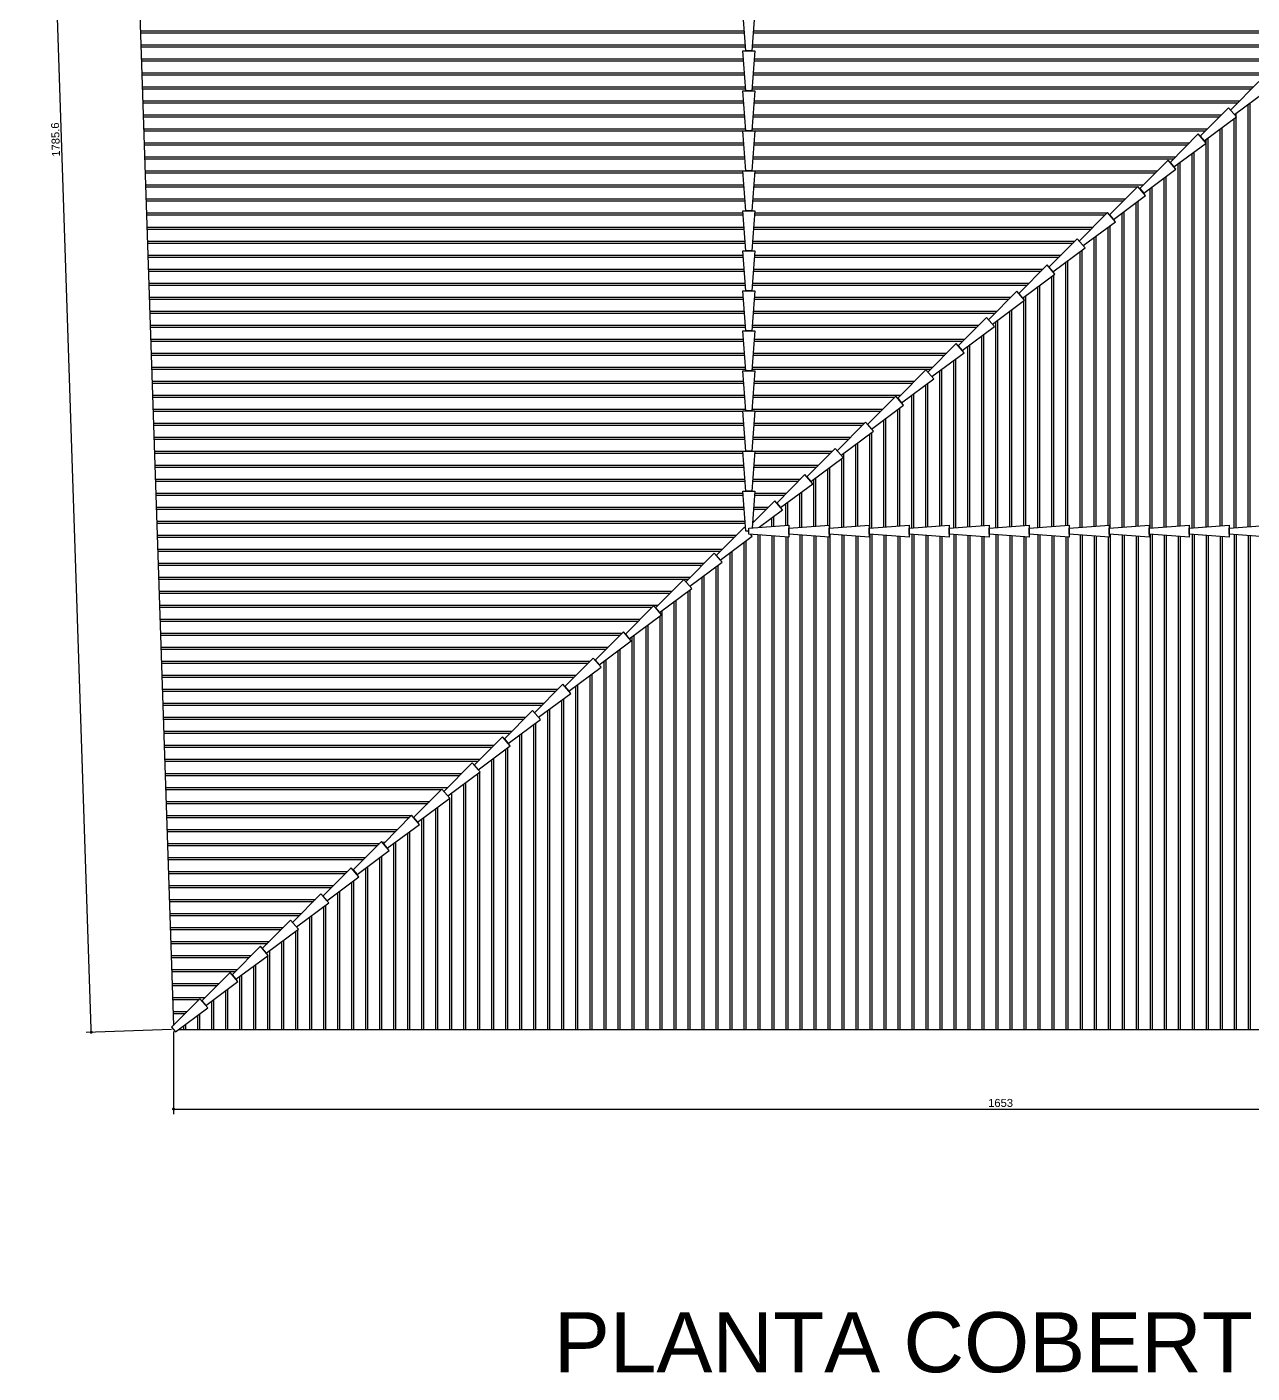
# Model space of a CAD drawing. Extents: x 18300 to 45581, y 436 to 7791.
# Drawn here: x 30165 to 31390, y 5352 to 6697 of the extents above; entities that cross this region are included whole.
import ezdxf

# ---------------------------------------------------------------- set-up
doc = ezdxf.new("R2010")
doc.units = 0
doc.header["$PDMODE"] = 35
doc.layers.get('0').update_dxf_attribs({"linetype": 'CONTINUOUS'})
doc.layers.get('DEFPOINTS').update_dxf_attribs({"linetype": 'CONTINUOUS'})
doc.layers.add('COTA', color=7, linetype='CONTINUOUS')
doc.layers.add('PAREDE_FINA', color=7, linetype='CONTINUOUS')
doc.styles.add('TEXTO', font='ARIAL.TTF')
doc.dimstyles.new('COTA', dxfattribs={"dimtxt": 8, "dimasz": 3, "dimexe": 5, "dimexo": 2, "dimgap": 2, "dimtad": 1, "dimdec": 1, "dimzin": 9, "dimdsep": 46, "dimtxsty": 'TEXTO', "dimblk1": 'DOT', "dimblk2": 'DOT', "dimsah": 1, "dimcen": 0, "dimclrd": 256, "dimclre": 256, "dimclrt": 256, "dimadec": 0, "dimazin": 0, "dimtfac": 0.06, "dimtdec": 1, "dimtmove": 0, "dimatfit": 3, "dimldrblk": 'DOT', "dimfxl": 1, "dimtolj": 1, "dimtzin": 0, "dimarcsym": 0})

# ---------------------------------------------------------------- blocks, each defined once
blk = doc.blocks.new('_DOT')
at = {"color": 0, "linetype": 'ByBlock'}
blk.add_line((-0.5, 0), (-1, 0), dxfattribs=at)
at = {"color": 0, "linetype": 'ByBlock', "const_width": 0.5}
blk.add_lwpolyline([(-0.25, 0, 1), (0.25, 0, 1)], format="xyb", close=True, dxfattribs=at)
blk = doc.blocks.new('*D202')
at = {"layer": 'COTA', "lineweight": -2}
for p, q in [((30312, 5693.3), (30312, 5610.7)), ((31965, 5700.9), (31965, 5610.7)), ((30315, 5615.7), (31962, 5615.7))]:
    blk.add_line(p, q, dxfattribs=at)
at = {"layer": 'DEFPOINTS', "color": 0}
for p in [(30312, 5695.3), (31965, 5702.9), (31965, 5615.7)]:
    blk.add_point(p, dxfattribs=at)
at = {"layer": 'COTA', "lineweight": -2, "xscale": 3, "yscale": 3, "zscale": 3, "rotation": 180}
blk.add_blockref('_DOT', (30312, 5615.7), dxfattribs=at)
at = {"layer": 'COTA', "lineweight": -2, "xscale": 3, "yscale": 3, "zscale": 3}
blk.add_blockref('_DOT', (31965, 5615.7), dxfattribs=at)
at = {"layer": 'COTA', "insert": (31138.5, 5621.8), "char_height": 8, "attachment_point": 5, "style": 'TEXTO'}
blk.add_mtext('\\A1;1653', dxfattribs=at)
blk = doc.blocks.new('*D203')
at = {"layer": 'COTA', "lineweight": -2}
for p, q in [((30250.6, 7479.8), (30165.5, 7477)), ((30229.7, 5695.5), (30170.6, 7474.1)), ((30310, 5695.2), (30224.8, 5692.4))]:
    blk.add_line(p, q, dxfattribs=at)
at = {"layer": 'DEFPOINTS', "color": 0}
for p in [(30170.5, 7477.1), (30252.6, 7479.9), (30312, 5695.3)]:
    blk.add_point(p, dxfattribs=at)
at = {"layer": 'COTA', "lineweight": -2, "xscale": 3, "yscale": 3, "zscale": 3}
for p, rotation in [((30170.5, 7477.1), 91.9039525361612), ((30229.8, 5692.5), 271.9039525361612)]:
    blk.add_blockref('_DOT', p, dxfattribs=dict(at, rotation=rotation))
at = {"layer": 'COTA', "insert": (30194.1, 6584.6), "char_height": 8, "attachment_point": 5, "rotation": 91.904, "style": 'TEXTO'}
blk.add_mtext('\\A1;1785.6', dxfattribs=at)

msp = doc.modelspace()

# ---------------------------------------------------------------- linework, layer by layer
at = {"layer": 'PAREDE_FINA', "ltscale": 0.5}
for points in [[(31455.16, 7413.61), (30928.79, 7415.35), (30927.75, 7463.9), (30252.65, 7479.85), (30311.84, 5699.39)], [(30316.99, 5695.28), (31956.4, 5695.28)]]:
    msp.add_lwpolyline(points, dxfattribs=at)
at = {"layer": 'PAREDE_FINA'}
for points in [[(30893.03, 6713.36), (30890.03, 6673.36), (30884.03, 6673.36), (30881.03, 6713.36), (30893.03, 6713.36)], [(30893.03, 6673.36), (30890.03, 6633.36), (30884.03, 6633.36), (30881.03, 6673.36), (30893.03, 6673.36)], [(30893.03, 6633.36), (30890.03, 6593.36), (30884.03, 6593.36), (30881.03, 6633.36), (30893.03, 6633.36)], [(31396.52, 6642.58), (31368.25, 6614.13), (31372.18, 6609.59), (31404.38, 6633.51), (31396.52, 6642.58)], [(31366.29, 6616.4), (31338.02, 6587.94), (31341.95, 6583.4), (31374.15, 6607.33), (31366.29, 6616.4)], [(30893.03, 6593.36), (30890.03, 6553.36), (30884.03, 6553.36), (30881.03, 6593.36), (30893.03, 6593.36)], [(31336.05, 6590.21), (31307.78, 6561.75), (31311.71, 6557.22), (31343.91, 6581.14), (31336.05, 6590.21)], [(30893.03, 6553.36), (30890.03, 6513.36), (30884.03, 6513.36), (30881.03, 6553.36), (30893.03, 6553.36)], [(31305.82, 6564.02), (31277.55, 6535.56), (31281.47, 6531.03), (31313.67, 6554.95), (31305.82, 6564.02)], [(31275.58, 6537.83), (31247.31, 6509.38), (31251.24, 6504.84), (31283.44, 6528.76), (31275.58, 6537.83)], [(30893.03, 6513.36), (30890.03, 6473.36), (30884.03, 6473.36), (30881.03, 6513.36), (30893.03, 6513.36)], [(31245.35, 6511.64), (31217.08, 6483.19), (31221, 6478.65), (31253.2, 6502.57), (31245.35, 6511.64)], [(31215.11, 6485.46), (31186.84, 6457), (31190.77, 6452.47), (31222.97, 6476.39), (31215.11, 6485.46)], [(30893.03, 6473.36), (30890.03, 6433.36), (30884.03, 6433.36), (30881.03, 6473.36), (30893.03, 6473.36)], [(31184.88, 6459.27), (31156.6, 6430.81), (31160.53, 6426.28), (31192.73, 6450.2), (31184.88, 6459.27)], [(30893.03, 6433.36), (30890.03, 6393.36), (30884.03, 6393.36), (30881.03, 6433.36), (30893.03, 6433.36)], [(31154.64, 6433.08), (31126.37, 6404.62), (31130.3, 6400.09), (31162.5, 6424.01), (31154.64, 6433.08)], [(31124.4, 6406.89), (31096.13, 6378.44), (31100.06, 6373.9), (31132.26, 6397.82), (31124.4, 6406.89)], [(30893.03, 6393.36), (30890.03, 6353.36), (30884.03, 6353.36), (30881.03, 6393.36), (30893.03, 6393.36)], [(31094.17, 6380.7), (31065.9, 6352.25), (31069.83, 6347.71), (31102.03, 6371.63), (31094.17, 6380.7)], [(30893.03, 6353.36), (30890.03, 6313.36), (30884.03, 6313.36), (30881.03, 6353.36), (30893.03, 6353.36)], [(31063.93, 6354.52), (31035.66, 6326.06), (31039.59, 6321.53), (31071.79, 6345.45), (31063.93, 6354.52)], [(31033.7, 6328.33), (31005.43, 6299.87), (31009.35, 6295.34), (31041.55, 6319.26), (31033.7, 6328.33)], [(30893.03, 6313.36), (30890.03, 6273.36), (30884.03, 6273.36), (30881.03, 6313.36), (30893.03, 6313.36)], [(31003.46, 6302.14), (30975.19, 6273.68), (30979.12, 6269.15), (31011.32, 6293.07), (31003.46, 6302.14)], [(30893.03, 6273.36), (30890.03, 6233.36), (30884.03, 6233.36), (30881.03, 6273.36), (30893.03, 6273.36)], [(30973.23, 6275.95), (30944.96, 6247.5), (30948.88, 6242.96), (30981.08, 6266.88), (30973.23, 6275.95)], [(30942.99, 6249.76), (30914.72, 6221.31), (30918.65, 6216.77), (30950.85, 6240.69), (30942.99, 6249.76)], [(30927.03, 6187.36), (30887.03, 6190.36), (30887.03, 6196.36), (30927.03, 6199.36), (30927.03, 6187.36)], [(30967.03, 6187.36), (30927.03, 6190.36), (30927.03, 6196.36), (30967.03, 6199.36), (30967.03, 6187.36)], [(31007.03, 6187.36), (30967.03, 6190.36), (30967.03, 6196.36), (31007.03, 6199.36), (31007.03, 6187.36)], [(31047.03, 6187.36), (31007.03, 6190.36), (31007.03, 6196.36), (31047.03, 6199.36), (31047.03, 6187.36)], [(31087.03, 6187.36), (31047.03, 6190.36), (31047.03, 6196.36), (31087.03, 6199.36), (31087.03, 6187.36)], [(31127.03, 6187.36), (31087.03, 6190.36), (31087.03, 6196.36), (31127.03, 6199.36), (31127.03, 6187.36)], [(31167.03, 6187.36), (31127.03, 6190.36), (31127.03, 6196.36), (31167.03, 6199.36), (31167.03, 6187.36)], [(31207.03, 6187.36), (31167.03, 6190.36), (31167.03, 6196.36), (31207.03, 6199.36), (31207.03, 6187.36)], [(31247.03, 6187.36), (31207.03, 6190.36), (31207.03, 6196.36), (31247.03, 6199.36), (31247.03, 6187.36)], [(31287.03, 6187.36), (31247.03, 6190.36), (31247.03, 6196.36), (31287.03, 6199.36), (31287.03, 6187.36)], [(31327.03, 6187.36), (31287.03, 6190.36), (31287.03, 6196.36), (31327.03, 6199.36), (31327.03, 6187.36)], [(31367.03, 6187.36), (31327.03, 6190.36), (31327.03, 6196.36), (31367.03, 6199.36), (31367.03, 6187.36)], [(31407.03, 6187.36), (31367.03, 6190.36), (31367.03, 6196.36), (31407.03, 6199.36), (31407.03, 6187.36)], [(30852.28, 6171.2), (30824.01, 6142.74), (30827.94, 6138.21), (30860.14, 6162.13), (30852.28, 6171.2)], [(30822.05, 6145.01), (30793.78, 6116.56), (30797.71, 6112.02), (30829.91, 6135.94), (30822.05, 6145.01)], [(30791.81, 6118.82), (30763.54, 6090.37), (30767.47, 6085.83), (30799.67, 6109.75), (30791.81, 6118.82)], [(30761.58, 6092.64), (30733.31, 6064.18), (30737.23, 6059.65), (30769.43, 6083.57), (30761.58, 6092.64)], [(30731.34, 6066.45), (30703.07, 6037.99), (30707, 6033.46), (30739.2, 6057.38), (30731.34, 6066.45)], [(30701.11, 6040.26), (30672.84, 6011.8), (30676.76, 6007.27), (30708.96, 6031.19), (30701.11, 6040.26)], [(30670.87, 6014.07), (30642.6, 5985.62), (30646.53, 5981.08), (30678.73, 6005), (30670.87, 6014.07)], [(30640.64, 5987.88), (30612.36, 5959.43), (30616.29, 5954.89), (30648.49, 5978.81), (30640.64, 5987.88)], [(30610.4, 5961.7), (30582.13, 5933.24), (30586.06, 5928.71), (30618.26, 5952.63), (30610.4, 5961.7)], [(30580.16, 5935.51), (30551.89, 5907.05), (30555.82, 5902.52), (30588.02, 5926.44), (30580.16, 5935.51)], [(30549.93, 5909.32), (30521.66, 5880.86), (30525.59, 5876.33), (30557.79, 5900.25), (30549.93, 5909.32)], [(30519.69, 5883.13), (30491.42, 5854.68), (30495.35, 5850.14), (30527.55, 5874.06), (30519.69, 5883.13)], [(30489.46, 5856.94), (30461.19, 5828.49), (30465.11, 5823.95), (30497.31, 5847.87), (30489.46, 5856.94)], [(30459.22, 5830.76), (30430.95, 5802.3), (30434.88, 5797.77), (30467.08, 5821.69), (30459.22, 5830.76)], [(30428.99, 5804.57), (30400.72, 5776.11), (30404.64, 5771.58), (30436.84, 5795.5), (30428.99, 5804.57)], [(30398.75, 5778.38), (30370.48, 5749.93), (30374.41, 5745.39), (30406.61, 5769.31), (30398.75, 5778.38)], [(30368.52, 5752.19), (30340.24, 5723.74), (30344.17, 5719.2), (30376.37, 5743.12), (30368.52, 5752.19)], [(30338.28, 5726), (30310.01, 5697.55), (30313.94, 5693.01), (30346.14, 5716.93), (30338.28, 5726)]]:
    msp.add_lwpolyline(points, close=True, dxfattribs=at)
for points in [[(30278.8, 6693.24), (30882.54, 6693.24)], [(30278.86, 6691.24), (30882.69, 6691.24)], [(30891.37, 6691.24), (31453.3, 6691.24)], [(30891.52, 6693.24), (31455.28, 6693.24)], [(30279.26, 6679.24), (30883.59, 6679.24)], [(30279.33, 6677.24), (30883.74, 6677.24)], [(30890.32, 6677.24), (31439.39, 6677.24)], [(30890.47, 6679.24), (31441.37, 6679.24)], [(30279.73, 6665.24), (30881.64, 6665.24)], [(30279.8, 6663.24), (30881.79, 6663.24)], [(30892.27, 6663.24), (31421.26, 6663.24)], [(30892.42, 6665.24), (31423.25, 6665.24)], [(30280.19, 6651.24), (30882.69, 6651.24)], [(30280.26, 6649.24), (30882.84, 6649.24)], [(30891.22, 6649.24), (31407.35, 6649.24)], [(30891.37, 6651.24), (31409.34, 6651.24)], [(30280.66, 6637.24), (30883.74, 6637.24)], [(30280.73, 6635.24), (30883.89, 6635.24)], [(30890.17, 6635.24), (31389.22, 6635.24)], [(30890.32, 6637.24), (31391.21, 6637.24)], [(30281.12, 6623.24), (30881.79, 6623.24)], [(30281.19, 6621.24), (30881.94, 6621.24)], [(30892.12, 6621.24), (31375.32, 6621.24)], [(30892.27, 6623.24), (31377.3, 6623.24)], [(31385.84, 6197.77), (31385.84, 6619.74)], [(31387.84, 6197.92), (31387.84, 6621.22)], [(30281.59, 6609.24), (30882.84, 6609.24)], [(30281.66, 6607.24), (30882.99, 6607.24)], [(30891.07, 6607.24), (31357.19, 6607.24)], [(30891.22, 6609.24), (31359.18, 6609.24)], [(31371.84, 6196.72), (31371.84, 6605.61)], [(31373.84, 6196.87), (31373.84, 6610.82)], [(30282.06, 6595.24), (30883.89, 6595.24)], [(30282.12, 6593.24), (30881.04, 6593.24)], [(30890.17, 6595.24), (31345.27, 6595.24)], [(30893.02, 6593.24), (31343.28, 6593.24)], [(31357.84, 6198.67), (31357.84, 6595.21)], [(31359.84, 6198.82), (31359.84, 6596.7)], [(30282.52, 6581.24), (30881.94, 6581.24)], [(30282.59, 6579.24), (30882.09, 6579.24)], [(30891.97, 6579.24), (31325.15, 6579.24)], [(30892.12, 6581.24), (31327.14, 6581.24)], [(31343.84, 6197.62), (31343.84, 6584.81)], [(31345.84, 6197.77), (31345.84, 6586.3)], [(30282.99, 6567.24), (30882.99, 6567.24)], [(30283.05, 6565.24), (30883.14, 6565.24)], [(30890.92, 6565.24), (31311.24, 6565.24)], [(30891.07, 6567.24), (31313.23, 6567.24)], [(31329.84, 6196.57), (31329.84, 6570.68)], [(31331.84, 6196.72), (31331.84, 6572.17)], [(30283.45, 6553.24), (30881.04, 6553.24)], [(30893.02, 6553.24), (31295.1, 6553.24)], [(31315.84, 6198.52), (31315.84, 6560.28)], [(31317.84, 6198.67), (31317.84, 6561.77)], [(30283.52, 6551.24), (30881.19, 6551.24)], [(30283.92, 6539.24), (30882.09, 6539.24)], [(30891.97, 6539.24), (31281.19, 6539.24)], [(30892.87, 6551.24), (31293.12, 6551.24)], [(31301.84, 6197.47), (31301.84, 6546.16)], [(31303.84, 6197.62), (31303.84, 6547.64)], [(30283.98, 6537.24), (30882.24, 6537.24)], [(30284.38, 6525.24), (30883.14, 6525.24)], [(30890.92, 6525.24), (31263.07, 6525.24)], [(30891.82, 6537.24), (31274.99, 6537.24)], [(31287.84, 6196.42), (31287.84, 6535.76)], [(31289.84, 6196.57), (31289.84, 6537.24)], [(30284.45, 6523.24), (30883.29, 6523.24)], [(30890.77, 6523.24), (31261.08, 6523.24)], [(31261.84, 6197.47), (31261.84, 6512.71)], [(31273.84, 6198.37), (31273.84, 6521.63)], [(31275.84, 6198.52), (31275.84, 6523.11)], [(30284.85, 6511.24), (30881.19, 6511.24)], [(30284.91, 6509.24), (30881.34, 6509.24)], [(30892.72, 6509.24), (31242.95, 6509.24)], [(30892.87, 6511.24), (31244.94, 6511.24)], [(31247.84, 6196.42), (31247.84, 6498.59)], [(31259.84, 6197.32), (31259.84, 6511.23)], [(30285.31, 6497.24), (30882.24, 6497.24)], [(30285.38, 6495.24), (30882.39, 6495.24)], [(30891.67, 6495.24), (31229.05, 6495.24)], [(30891.82, 6497.24), (31231.03, 6497.24)], [(31231.84, 6198.22), (31231.84, 6486.7)], [(31233.84, 6198.37), (31233.84, 6488.19)], [(31245.84, 6199.27), (31245.84, 6497.1)], [(30285.78, 6483.24), (30883.29, 6483.24)], [(30285.85, 6481.24), (30883.44, 6481.24)], [(30890.62, 6481.24), (31210.92, 6481.24)], [(30890.77, 6483.24), (31212.91, 6483.24)], [(31217.84, 6197.17), (31217.84, 6472.57)], [(31219.84, 6197.32), (31219.84, 6474.06)], [(30286.24, 6469.24), (30881.34, 6469.24)], [(30286.31, 6467.24), (30881.49, 6467.24)], [(30892.57, 6467.24), (31197.01, 6467.24)], [(30892.72, 6469.24), (31199, 6469.24)], [(31203.84, 6199.12), (31203.84, 6462.17)], [(31205.84, 6199.27), (31205.84, 6463.66)], [(30286.71, 6455.24), (30882.39, 6455.24)], [(30286.78, 6453.24), (30882.54, 6453.24)], [(30891.52, 6453.24), (31178.88, 6453.24)], [(30891.67, 6455.24), (31180.87, 6455.24)], [(31189.84, 6198.07), (31189.84, 6448.05)], [(31191.84, 6198.22), (31191.84, 6449.53)], [(30287.18, 6441.24), (30883.44, 6441.24)], [(30287.24, 6439.24), (30883.59, 6439.24)], [(30890.47, 6439.24), (31164.97, 6439.24)], [(30890.62, 6441.24), (31166.96, 6441.24)], [(31175.84, 6197.02), (31175.84, 6437.65)], [(31177.84, 6197.17), (31177.84, 6439.13)], [(30287.64, 6427.24), (30881.49, 6427.24)], [(30287.71, 6425.24), (30881.64, 6425.24)], [(30892.42, 6425.24), (31146.85, 6425.24)], [(30892.57, 6427.24), (31148.83, 6427.24)], [(31161.84, 6424.77), (31161.84, 6427.25)], [(31161.84, 6198.97), (31161.84, 6423.52)], [(31163.84, 6199.12), (31163.84, 6428.73)], [(30288.11, 6413.24), (30882.54, 6413.24)], [(30288.17, 6411.24), (30882.69, 6411.24)], [(30891.37, 6411.24), (31132.94, 6411.24)], [(30891.52, 6413.24), (31134.92, 6413.24)], [(31135.84, 6197.02), (31135.84, 6404.2)], [(31147.84, 6197.92), (31147.84, 6413.12)], [(31149.84, 6198.07), (31149.84, 6414.6)], [(30288.57, 6399.24), (30883.59, 6399.24)], [(30288.64, 6397.24), (30883.74, 6397.24)], [(30890.32, 6397.24), (31114.81, 6397.24)], [(30890.47, 6399.24), (31116.8, 6399.24)], [(31133.84, 6196.87), (31133.84, 6402.72)], [(30289.04, 6385.24), (30881.64, 6385.24)], [(30289.1, 6383.24), (30881.79, 6383.24)], [(30892.27, 6383.24), (31100.9, 6383.24)], [(30892.42, 6385.24), (31102.89, 6385.24)], [(31105.84, 6197.77), (31105.84, 6378.19)], [(31107.84, 6197.92), (31107.84, 6379.68)], [(31119.84, 6198.82), (31119.84, 6388.59)], [(31121.84, 6198.97), (31121.84, 6390.08)], [(30289.5, 6371.24), (30882.69, 6371.24)], [(30289.57, 6369.24), (30882.84, 6369.24)], [(30891.22, 6369.24), (31082.78, 6369.24)], [(30891.37, 6371.24), (31084.76, 6371.24)], [(31091.84, 6196.72), (31091.84, 6364.06)], [(31093.84, 6196.87), (31093.84, 6365.55)], [(30289.97, 6357.24), (30883.74, 6357.24)], [(30290.03, 6355.24), (30883.89, 6355.24)], [(30890.17, 6355.24), (31068.87, 6355.24)], [(30890.32, 6357.24), (31070.85, 6357.24)], [(31077.84, 6198.67), (31077.84, 6353.66)], [(31079.84, 6198.82), (31079.84, 6355.15)], [(30290.43, 6343.24), (30881.79, 6343.24)], [(30290.5, 6341.24), (30881.94, 6341.24)], [(30892.12, 6341.24), (31050.74, 6341.24)], [(30892.27, 6343.24), (31052.73, 6343.24)], [(31063.84, 6197.62), (31063.84, 6339.54)], [(31065.84, 6197.77), (31065.84, 6341.02)], [(30290.9, 6329.24), (30882.84, 6329.24)], [(30290.96, 6327.24), (30882.99, 6327.24)], [(30891.07, 6327.24), (31032.61, 6327.24)], [(30891.22, 6329.24), (31038.82, 6329.24)], [(31049.84, 6196.57), (31049.84, 6329.14)], [(31051.84, 6196.72), (31051.84, 6330.62)], [(30291.36, 6315.24), (30883.89, 6315.24)], [(30291.43, 6313.24), (30881.04, 6313.24)], [(30890.17, 6315.24), (31020.69, 6315.24)], [(30893.02, 6313.24), (31018.7, 6313.24)], [(31035.84, 6198.52), (31035.84, 6315.01)], [(31037.84, 6198.67), (31037.84, 6316.5)], [(30291.83, 6301.24), (30881.94, 6301.24)], [(30291.9, 6299.24), (30882.09, 6299.24)], [(30891.97, 6299.24), (31000.58, 6299.24)], [(30892.12, 6301.24), (31002.56, 6301.24)], [(31021.84, 6197.47), (31021.84, 6304.61)], [(31023.84, 6197.62), (31023.84, 6306.1)], [(30292.29, 6287.24), (30882.99, 6287.24)], [(30292.36, 6285.24), (30883.14, 6285.24)], [(30890.92, 6285.24), (30986.67, 6285.24)], [(30891.07, 6287.24), (30988.65, 6287.24)], [(31007.84, 6196.42), (31007.84, 6290.48)], [(31009.84, 6196.57), (31009.84, 6291.97)], [(30292.76, 6273.24), (30881.04, 6273.24)], [(30292.83, 6271.24), (30881.19, 6271.24)], [(30892.87, 6271.24), (30968.54, 6271.24)], [(30893.02, 6273.24), (30970.53, 6273.24)], [(30981.84, 6197.47), (30981.84, 6271.17)], [(30993.84, 6198.37), (30993.84, 6280.08)], [(30995.84, 6198.52), (30995.84, 6281.57)], [(30293.23, 6259.24), (30882.09, 6259.24)], [(30293.29, 6257.24), (30882.24, 6257.24)], [(30891.82, 6257.24), (30954.63, 6257.24)], [(30891.97, 6259.24), (30956.62, 6259.24)], [(30967.84, 6196.42), (30967.84, 6257.04)], [(30979.84, 6197.32), (30979.84, 6265.96)], [(30293.69, 6245.24), (30883.14, 6245.24)], [(30293.76, 6243.24), (30883.29, 6243.24)], [(30890.77, 6243.24), (30936.51, 6243.24)], [(30890.92, 6245.24), (30938.49, 6245.24)], [(30951.84, 6198.22), (30951.84, 6245.16)], [(30953.84, 6198.37), (30953.84, 6246.64)], [(30965.84, 6199.27), (30965.84, 6255.56)], [(30294.16, 6231.24), (30881.19, 6231.24)], [(30294.22, 6229.24), (30881.34, 6229.24)], [(30887.03, 6193.36), (30884.03, 6193.36), (30881.03, 6233.36), (30893.03, 6233.36), (30890.27, 6196.6)], [(30892.72, 6229.24), (30922.6, 6229.24)], [(30892.87, 6231.24), (30924.58, 6231.24)], [(30937.84, 6197.17), (30937.84, 6231.03)], [(30939.84, 6197.32), (30939.84, 6232.51)], [(30294.62, 6217.24), (30882.24, 6217.24)], [(30897.21, 6197.12), (30920.61, 6214.51), (30912.76, 6223.58), (30890.62, 6201.3)], [(30891.82, 6217.24), (30906.46, 6217.24)], [(30923.84, 6199.12), (30923.84, 6220.63)], [(30925.84, 6199.27), (30925.84, 6222.11)], [(30294.69, 6215.24), (30882.39, 6215.24)], [(30295.09, 6203.24), (30883.29, 6203.24)], [(30890.77, 6203.24), (30892.55, 6203.24)], [(30891.67, 6215.24), (30904.47, 6215.24)], [(30909.84, 6198.07), (30909.84, 6206.5)], [(30911.84, 6198.22), (30911.84, 6207.99)], [(30295.15, 6201.24), (30883.44, 6201.24)], [(30295.55, 6189.24), (30874.42, 6189.24)], [(30883.84, 6195.86), (30882.52, 6197.39), (30854.25, 6168.93), (30858.18, 6164.4), (30890.38, 6188.32), (30888.72, 6190.23)], [(30887.03, 6192.18), (30886.01, 6193.36)], [(30886.01, 6193.36), (30887.03, 6192.18)], [(30895.84, 6189.69), (30895.84, 5695.28)], [(30897.84, 6189.54), (30897.84, 5695.28)], [(30909.84, 6188.64), (30909.84, 5695.28)], [(30911.84, 6188.49), (30911.84, 5695.28)], [(30937.84, 6189.54), (30937.84, 5695.28)], [(30939.84, 6189.39), (30939.84, 5695.28)], [(30951.84, 6188.49), (30951.84, 5695.28)], [(30967.84, 6190.29), (30967.84, 5695.28)], [(30979.84, 6189.39), (30979.84, 5695.28)], [(30981.84, 6189.24), (30981.84, 5695.28)], [(31007.84, 6190.29), (31007.84, 5695.28)], [(31009.84, 6190.14), (31009.84, 5695.28)], [(31021.84, 6189.24), (31021.84, 5695.28)], [(31023.84, 6189.09), (31023.84, 5695.28)], [(31049.84, 6190.14), (31049.84, 5695.28)], [(31051.84, 6189.99), (31051.84, 5695.28)], [(31063.84, 6189.09), (31063.84, 5695.28)], [(31065.84, 6188.94), (31065.84, 5695.28)], [(31091.84, 6189.99), (31091.84, 5695.28)], [(31093.84, 6189.84), (31093.84, 5695.28)], [(31105.84, 6188.94), (31105.84, 5695.28)], [(31107.84, 6188.79), (31107.84, 5695.28)], [(31133.84, 6189.84), (31133.84, 5695.28)], [(31135.84, 6189.69), (31135.84, 5695.28)], [(31147.84, 6188.79), (31147.84, 5695.28)], [(31149.84, 6188.64), (31149.84, 5695.28)], [(31175.84, 6189.69), (31175.84, 5695.28)], [(31177.84, 6189.54), (31177.84, 5695.28)], [(31189.84, 6188.64), (31189.84, 5695.28)], [(31191.84, 6188.49), (31191.84, 5695.28)], [(31217.84, 6189.54), (31217.84, 5695.28)], [(31219.84, 6189.39), (31219.84, 5695.28)], [(31231.84, 6188.49), (31231.84, 5695.28)], [(31247.84, 6190.29), (31247.84, 5695.28)], [(31259.84, 6189.39), (31259.84, 5695.28)], [(31261.84, 6189.24), (31261.84, 5695.28)], [(31287.84, 6190.29), (31287.84, 5695.28)], [(31289.84, 6190.14), (31289.84, 5695.28)], [(31301.84, 6189.24), (31301.84, 5695.28)], [(31303.84, 6189.09), (31303.84, 5695.28)], [(31329.84, 6190.14), (31329.84, 5695.28)], [(31331.84, 6189.99), (31331.84, 5695.28)], [(31343.84, 6189.09), (31343.84, 5695.28)], [(31345.84, 6188.94), (31345.84, 5695.28)], [(31371.84, 6189.99), (31371.84, 5695.28)], [(31373.84, 6189.84), (31373.84, 5695.28)], [(31385.84, 6188.94), (31385.84, 5695.28)], [(31387.84, 6188.79), (31387.84, 5695.28)], [(30295.62, 6187.24), (30872.43, 6187.24)], [(30296.02, 6175.24), (30860.51, 6175.24)], [(30881.84, 6181.97), (30881.84, 5695.28)], [(30883.84, 6183.46), (30883.84, 5695.28)], [(30923.84, 6187.59), (30923.84, 5695.28)], [(30925.84, 6187.44), (30925.84, 5695.28)], [(30953.84, 6188.34), (30953.84, 5695.28)], [(30965.84, 6187.44), (30965.84, 5695.28)], [(30993.84, 6188.34), (30993.84, 5695.28)], [(30995.84, 6188.19), (30995.84, 5695.28)], [(31035.84, 6188.19), (31035.84, 5695.28)], [(31037.84, 6188.04), (31037.84, 5695.28)], [(31077.84, 6188.04), (31077.84, 5695.28)], [(31079.84, 6187.89), (31079.84, 5695.28)], [(31119.84, 6187.89), (31119.84, 5695.28)], [(31121.84, 6187.74), (31121.84, 5695.28)], [(31161.84, 6187.74), (31161.84, 5695.28)], [(31163.84, 6187.59), (31163.84, 5695.28)], [(31203.84, 6187.59), (31203.84, 5695.28)], [(31205.84, 6187.44), (31205.84, 5695.28)], [(31233.84, 6188.34), (31233.84, 5695.28)], [(31245.84, 6187.44), (31245.84, 5695.28)], [(31273.84, 6188.34), (31273.84, 5695.28)], [(31275.84, 6188.19), (31275.84, 5695.28)], [(31315.84, 6188.19), (31315.84, 5695.28)], [(31317.84, 6188.04), (31317.84, 5695.28)], [(31357.84, 6188.04), (31357.84, 5695.28)], [(31359.84, 6187.89), (31359.84, 5695.28)], [(30296.08, 6173.24), (30858.52, 6173.24)], [(30867.84, 6171.57), (30867.84, 5695.28)], [(30869.84, 6173.06), (30869.84, 5695.28)], [(30296.48, 6161.24), (30842.38, 6161.24)], [(30296.55, 6159.24), (30840.4, 6159.24)], [(30841.84, 6148.53), (30841.84, 5695.28)], [(30853.84, 6157.45), (30853.84, 5695.28)], [(30855.84, 6158.93), (30855.84, 5695.28)], [(30296.95, 6147.24), (30828.48, 6147.24)], [(30297.01, 6145.24), (30826.49, 6145.24)], [(30839.84, 6147.05), (30839.84, 5695.28)], [(30297.41, 6133.24), (30810.35, 6133.24)], [(30297.48, 6131.24), (30808.36, 6131.24)], [(30811.84, 6122.52), (30811.84, 5695.28)], [(30813.84, 6124), (30813.84, 5695.28)], [(30825.84, 6132.92), (30825.84, 5695.28)], [(30827.84, 6134.41), (30827.84, 5695.28)], [(30297.88, 6119.24), (30796.44, 6119.24)], [(30297.95, 6117.24), (30790.24, 6117.24)], [(30797.84, 6108.39), (30797.84, 5695.28)], [(30799.84, 6113.6), (30799.84, 5695.28)], [(30298.34, 6105.24), (30778.31, 6105.24)], [(30298.41, 6103.24), (30776.33, 6103.24)], [(30783.84, 6097.99), (30783.84, 5695.28)], [(30785.84, 6099.48), (30785.84, 5695.28)], [(30298.81, 6091.24), (30760.19, 6091.24)], [(30298.88, 6089.24), (30758.2, 6089.24)], [(30769.84, 6087.59), (30769.84, 5695.28)], [(30771.84, 6089.08), (30771.84, 5695.28)], [(30299.28, 6077.24), (30746.28, 6077.24)], [(30299.34, 6075.24), (30744.29, 6075.24)], [(30755.84, 6073.46), (30755.84, 5695.28)], [(30757.84, 6074.95), (30757.84, 5695.28)], [(30299.74, 6063.24), (30728.15, 6063.24)], [(30299.81, 6061.24), (30726.16, 6061.24)], [(30741.84, 6063.06), (30741.84, 5695.28)], [(30743.84, 6064.55), (30743.84, 5695.28)], [(30300.21, 6049.24), (30714.24, 6049.24)], [(30300.27, 6047.24), (30712.25, 6047.24)], [(30727.84, 6048.94), (30727.84, 5695.28)], [(30729.84, 6050.42), (30729.84, 5695.28)], [(30300.67, 6035.24), (30696.11, 6035.24)], [(30300.74, 6033.24), (30694.13, 6033.24)], [(30713.84, 6038.54), (30713.84, 5695.28)], [(30715.84, 6040.02), (30715.84, 5695.28)], [(30301.14, 6021.24), (30682.21, 6021.24)], [(30301.2, 6019.24), (30680.22, 6019.24)], [(30685.84, 6014.01), (30685.84, 5695.28)], [(30687.84, 6015.5), (30687.84, 5695.28)], [(30699.84, 6024.41), (30699.84, 5695.28)], [(30701.84, 6025.9), (30701.84, 5695.28)], [(30301.6, 6007.24), (30664.08, 6007.24)], [(30301.67, 6005.24), (30662.09, 6005.24)], [(30673.84, 6001.37), (30673.84, 5695.28)], [(30302.07, 5993.24), (30650.17, 5993.24)], [(30302.13, 5991.24), (30648.18, 5991.24)], [(30657.84, 5989.48), (30657.84, 5695.28)], [(30659.84, 5990.97), (30659.84, 5695.28)], [(30671.84, 5999.88), (30671.84, 5695.28)], [(30302.53, 5979.24), (30632.04, 5979.24)], [(30302.6, 5977.24), (30630.06, 5977.24)], [(30643.84, 5975.36), (30643.84, 5695.28)], [(30645.84, 5976.84), (30645.84, 5695.28)], [(30303, 5965.24), (30618.13, 5965.24)], [(30303.06, 5963.24), (30616.15, 5963.24)], [(30629.84, 5964.96), (30629.84, 5695.28)], [(30631.84, 5966.44), (30631.84, 5695.28)], [(30303.46, 5951.24), (30600.01, 5951.24)], [(30303.53, 5949.24), (30598.02, 5949.24)], [(30615.84, 5950.83), (30615.84, 5695.28)], [(30617.84, 5952.31), (30617.84, 5695.28)], [(30303.93, 5937.24), (30586.1, 5937.24)], [(30304, 5935.24), (30579.89, 5935.24)], [(30601.84, 5940.43), (30601.84, 5695.28)], [(30603.84, 5941.91), (30603.84, 5695.28)], [(30304.39, 5923.24), (30567.97, 5923.24)], [(30304.46, 5921.24), (30565.98, 5921.24)], [(30587.84, 5926.3), (30587.84, 5695.28)], [(30589.84, 5931.51), (30589.84, 5695.28)], [(30304.86, 5909.24), (30549.85, 5909.24)], [(30304.93, 5907.24), (30547.86, 5907.24)], [(30561.84, 5906.99), (30561.84, 5695.28)], [(30573.84, 5915.9), (30573.84, 5695.28)], [(30575.84, 5917.39), (30575.84, 5695.28)], [(30305.33, 5895.24), (30535.94, 5895.24)], [(30305.39, 5893.24), (30533.95, 5893.24)], [(30547.84, 5892.86), (30547.84, 5695.28)], [(30559.84, 5905.5), (30559.84, 5695.28)], [(30305.79, 5881.24), (30517.81, 5881.24)], [(30305.86, 5879.24), (30515.82, 5879.24)], [(30520.11, 5882.65), (30523.38, 5882.6)], [(30531.84, 5880.97), (30531.84, 5695.28)], [(30533.84, 5882.46), (30533.84, 5695.28)], [(30545.84, 5891.37), (30545.84, 5695.28)], [(30306.26, 5867.24), (30503.9, 5867.24)], [(30517.84, 5866.85), (30517.84, 5695.28)], [(30519.84, 5868.33), (30519.84, 5695.28)], [(30306.32, 5865.24), (30501.91, 5865.24)], [(30306.72, 5853.24), (30485.77, 5853.24)], [(30490.99, 5855.18), (30491.91, 5855.16)], [(30503.84, 5856.45), (30503.84, 5695.28)], [(30505.84, 5857.93), (30505.84, 5695.28)], [(30306.79, 5851.24), (30483.79, 5851.24)], [(30307.19, 5839.24), (30471.86, 5839.24)], [(30489.84, 5842.32), (30489.84, 5695.28)], [(30491.84, 5843.81), (30491.84, 5695.28)], [(30307.25, 5837.24), (30469.88, 5837.24)], [(30475.84, 5831.92), (30475.84, 5695.28)], [(30477.84, 5833.4), (30477.84, 5695.28)], [(30307.65, 5825.24), (30453.74, 5825.24)], [(30307.72, 5823.24), (30451.75, 5823.24)], [(30461.84, 5817.79), (30461.84, 5695.28)], [(30463.84, 5819.28), (30463.84, 5695.28)], [(30308.12, 5811.24), (30439.83, 5811.24)], [(30308.18, 5809.24), (30437.84, 5809.24)], [(30447.84, 5807.39), (30447.84, 5695.28)], [(30449.84, 5808.88), (30449.84, 5695.28)], [(30308.58, 5797.24), (30421.7, 5797.24)], [(30308.65, 5795.24), (30419.71, 5795.24)], [(30433.84, 5793.26), (30433.84, 5695.28)], [(30435.09, 5797.92), (30435.08, 5797.53)], [(30435.84, 5794.75), (30435.84, 5695.28)], [(30309.05, 5783.24), (30407.79, 5783.24)], [(30309.12, 5781.24), (30405.81, 5781.24)], [(30407.84, 5773.95), (30407.84, 5695.28)], [(30419.84, 5782.86), (30419.84, 5695.28)], [(30421.84, 5784.35), (30421.84, 5695.28)], [(30309.51, 5769.24), (30389.67, 5769.24)], [(30309.58, 5767.24), (30387.68, 5767.24)], [(30391.84, 5758.34), (30391.84, 5695.28)], [(30393.84, 5759.82), (30393.84, 5695.28)], [(30405.84, 5768.74), (30405.84, 5695.28)], [(30309.98, 5755.24), (30375.76, 5755.24)], [(30310.05, 5753.24), (30373.77, 5753.24)], [(30377.84, 5747.94), (30377.84, 5695.28)], [(30379.84, 5749.42), (30379.84, 5695.28)], [(30310.44, 5741.24), (30357.63, 5741.24)], [(30310.51, 5739.24), (30355.64, 5739.24)], [(30363.84, 5733.81), (30363.84, 5695.28)], [(30365.84, 5735.3), (30365.84, 5695.28)], [(30310.91, 5727.24), (30343.72, 5727.24)], [(30310.98, 5725.24), (30337.52, 5725.24)], [(30349.84, 5723.41), (30349.84, 5695.28)], [(30351.84, 5724.9), (30351.84, 5695.28)], [(30311.38, 5713.24), (30325.59, 5713.24)], [(30311.44, 5711.24), (30323.61, 5711.24)], [(30335.84, 5709.28), (30335.84, 5695.28)], [(30337.84, 5710.77), (30337.84, 5695.28)], [(30321.84, 5698.88), (30321.84, 5695.28)], [(30323.84, 5700.37), (30323.84, 5695.28)]]:
    msp.add_lwpolyline(points, dxfattribs=at)

# ---------------------------------------------------------------- texts
at = {"layer": 'PAREDE_FINA', "style": 'TEXTO'}
msp.add_text('PLANTA COBERTURA', height=60, dxfattribs=at).set_placement((30692.09, 5352.72))

# ---------------------------------------------------------------- dimensions: what is measured, and where the dimension line sits
at = {"layer": 'COTA'}
dim = msp.add_linear_dim(base=(30170.48, 7477.12), p1=(30311.97, 5695.28), p2=(30252.65, 7479.85), angle=91.90395, dimstyle='COTA', override={"dimscale": 1}, dxfattribs=at)
dim.commit()
dim.dimension.update_dxf_attribs({"geometry": '*D203', "text_midpoint": (30194.06, 6584.63)})
dim = msp.add_linear_dim(base=(31964.99, 5615.7), p1=(30311.97, 5695.28), p2=(31964.99, 5702.88), dimstyle='COTA', override={"dimscale": 1}, dxfattribs=at)
dim.commit()
dim.dimension.update_dxf_attribs({"geometry": '*D202', "text_midpoint": (31138.48, 5621.79)})

doc.saveas('drawing.dxf')
